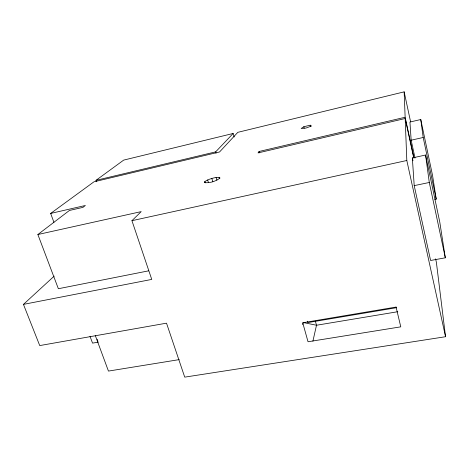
<?xml version="1.0" encoding="UTF-8"?>
<svg xmlns="http://www.w3.org/2000/svg" width="469" height="469" viewBox="0 0 469 469"><rect width="100%" height="100%" fill="white"/><g stroke="black" fill="none" stroke-linecap="round" stroke-linejoin="round"><path stroke-width="0.7" d="M312.905 341.168L316.493 325.246L315.367 321.142M302.681 324.601L303.226 322.531L316.493 325.246L397.782 311.721M204.877 181.485L204.384 182.611C209.772 183.256 215.752 181.38 220.008 178.038L219.146 177.305C214.145 177.382 209.156 178.906 204.877 181.485L205.287 182.84M53.935 222.329L50.652 213.436L93.97 181.808L219.556 151.968L237.824 132.334L404.155 91.86L405.14 117.256L259.081 151.481L258.032 152.917L405.187 118.505L413.728 157.883M96.426 181.738L95.952 180.36L215.652 151.874L233.157 133.466L234.166 136.989M435.619 258.847L436.393 262.423L445.55 336.719L184.722 377.14L166.513 323.17L39.73 345.583L23.45 304.381L151.751 279.413L131.936 220.688L141.198 211.619L37.872 234.523L58.361 288.728L148.655 270.836M23.45 304.381L54.187 276.118M37.872 234.523L69.412 210.464L82.972 207.368L85.364 205.486L50.652 213.436M95.952 180.36L123.699 160.099L233.157 133.466M303.865 126.724L301.157 128.5L305.864 128.084L311.492 126.032L310.208 125.205L303.865 126.724L304.229 128.125M434.827 199.384L436.217 199.102L432.553 175.476L420.763 119.525L409.941 122.04L411.161 140.196L415.012 158.018M411.161 140.196L423.196 137.481L420.763 119.525M412.345 157.924L425.571 155.022L439.775 222.072L445.316 257.803L430.601 260.488L414.209 185.636L412.345 157.924L412.966 160.761M131.936 220.688L406.816 160.498L405.187 118.505M414.209 185.636L429.293 182.476L425.571 155.022M98.273 342.136L92.545 343.132L89.989 336.279M396.293 307.734L307.834 322.584L307.306 321.218M179.199 359.623L108.45 371.085L95.354 335.663M97.153 339.292L97.91 341.344M207.65 179.932L208.465 182.629M211.824 178.431L212.832 181.802M216.098 177.458L216.901 180.16M219.146 177.305L219.551 178.666M215.652 151.874L216.057 153.252M259.081 151.481L259.468 152.882M310.208 125.205L310.566 126.612M406.816 160.498L445.55 336.719M405.14 117.256L413.969 157.994M404.155 91.86L410.615 121.893M429.293 182.476L445.316 257.803M423.196 137.481L436.217 199.102M396.071 307.072L302.728 322.766L308.033 341.76L400.778 326.84L396.071 307.072"/></g></svg>
